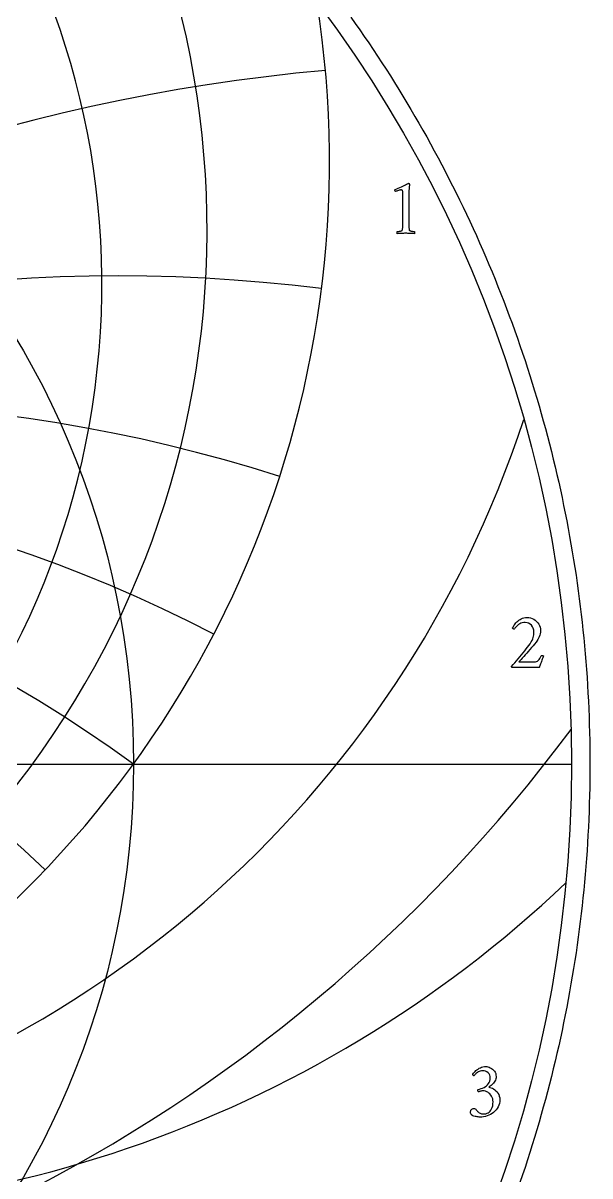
# Model space of a CAD drawing. Header units: millimetres. Extents: x -71 to 71, y -71 to 73.
# Drawn here: x 39.8 to 71.2, y -22.8 to 41 of the extents above; entities that cross this region are included whole.
import ezdxf

# ---------------------------------------------------------------- set-up
doc = ezdxf.new("R2010")
doc.units = ezdxf.units.MM
for name, color, linetype in [('CUT_OUTER', 1, 'Continuous'), ('ENGRAVE', 7, 'Continuous'), ('ENGRAVE_FINE', 8, 'Continuous'), ('TEXT', 5, 'Continuous')]:
    doc.layers.add(name, color=color, linetype=linetype)

msp = doc.modelspace()

# ---------------------------------------------------------------- linework, layer by layer
at = {"layer": 'CUT_OUTER'}
msp.add_lwpolyline([(57.9757, 41.3656), (58.2284, 41.0091), (58.4789, 40.651), (58.7273, 40.2914), (58.9734, 39.9303), (59.2173, 39.5677), (59.4589, 39.2036), (59.6984, 38.838), (59.9355, 38.471), (60.1705, 38.1025), (60.4031, 37.7326), (60.6335, 37.3613), (60.8616, 36.9885), (61.0874, 36.6144), (61.3109, 36.2389), (61.5321, 35.862), (61.751, 35.4838), (61.9676, 35.1042), (62.1818, 34.7233), (62.3937, 34.3411), (62.6033, 33.9576), (62.8104, 33.5729), (63.0152, 33.1868), (63.2177, 32.7996), (63.4178, 32.4111), (63.6154, 32.0213), (63.8107, 31.6304), (64.0036, 31.2382), (64.1941, 30.8449), (64.3821, 30.4505), (64.5677, 30.0549), (64.7509, 29.6581), (64.9317, 29.2603), (65.11, 28.8613), (65.2859, 28.4612), (65.4593, 28.0601), (65.6302, 27.6579), (65.7987, 27.2547), (65.9647, 26.8505), (66.1282, 26.4452), (66.2892, 26.039), (66.4477, 25.6317), (66.6038, 25.2235), (66.7573, 24.8144), (66.9083, 24.4043), (67.0568, 23.9933), (67.2027, 23.5814), (67.3462, 23.1686), (67.487, 22.7549), (67.6254, 22.3404), (67.7612, 21.9251), (67.8945, 21.5089), (68.0252, 21.0919), (68.1533, 20.6741), (68.2789, 20.2555), (68.4019, 19.8362), (68.5223, 19.4161), (68.6401, 18.9953), (68.7554, 18.5738), (68.8681, 18.1515), (68.9781, 17.7286), (69.0856, 17.305), (69.1905, 16.8808), (69.2928, 16.456), (69.3925, 16.0305), (69.4895, 15.6044), (69.5839, 15.1777), (69.6758, 14.7505), (69.765, 14.3227), (69.8515, 13.8943), (69.9355, 13.4655), (70.0168, 13.0361), (70.0954, 12.6062), (70.1715, 12.1759), (70.2449, 11.7451), (70.3156, 11.3139), (70.3837, 10.8822), (70.4492, 10.4501), (70.5119, 10.0177), (70.5721, 9.5848), (70.6296, 9.1516), (70.6844, 8.7181), (70.7366, 8.2842), (70.7861, 7.85), (70.8329, 7.4155), (70.8771, 6.9808), (70.9186, 6.5458), (70.9574, 6.1105), (70.9935, 5.675), (71.027, 5.2393), (71.0578, 4.8034), (71.086, 4.3673), (71.1114, 3.931), (71.1342, 3.4946), (71.1543, 3.0581), (71.1717, 2.6214), (71.1865, 2.1847), (71.1985, 1.7478), (71.2079, 1.3109), (71.2146, 0.874), (71.2187, 0.437), (71.22, 0), (71.2187, -0.437), (71.2146, -0.874), (71.2079, -1.3109), (71.1985, -1.7478), (71.1865, -2.1847), (71.1717, -2.6214), (71.1543, -3.0581), (71.1342, -3.4946), (71.1114, -3.931), (71.086, -4.3673), (71.0578, -4.8034), (71.027, -5.2393), (70.9935, -5.675), (70.9574, -6.1105), (70.9186, -6.5458), (70.8771, -6.9808), (70.8329, -7.4155), (70.7861, -7.85), (70.7366, -8.2842), (70.6844, -8.7181), (70.6296, -9.1516), (70.5721, -9.5848), (70.5119, -10.0177), (70.4492, -10.4501), (70.3837, -10.8822), (70.3156, -11.3139), (70.2449, -11.7451), (70.1715, -12.1759), (70.0954, -12.6062), (70.0168, -13.0361), (69.9355, -13.4655), (69.8515, -13.8943), (69.765, -14.3227), (69.6758, -14.7505), (69.5839, -15.1777), (69.4895, -15.6044), (69.3925, -16.0305), (69.2928, -16.456), (69.1905, -16.8808), (69.0856, -17.305), (68.9781, -17.7286), (68.8681, -18.1515), (68.7554, -18.5738), (68.6401, -18.9953), (68.5223, -19.4161), (68.4019, -19.8362), (68.2789, -20.2555), (68.1533, -20.6741), (68.0252, -21.0919), (67.8945, -21.5089), (67.7612, -21.9251), (67.6254, -22.3404), (67.487, -22.7549), (67.3462, -23.1686)], dxfattribs=at)
at = {"layer": 'ENGRAVE'}
msp.add_lwpolyline([(-70.2, 0), (70.2, 0)], dxfattribs=at)
for radius in [70.2, 45.9522]:
    msp.add_circle((0, 0), radius, dxfattribs=at)
for centre, radius, start, end in [((0, 26.5604), 44.1998, 104.901129, 75.098871), ((0, 29.5661), 50.0254, 148.369607, 31.630393), ((0, 33.3862), 56.8, 171.093987, 8.906013), ((10.1469, 37.8687), 60.4036, 280.3314, 341.8827), ((0, -63.2477), 78.1785, 54, 126), ((0, -63.2477), 78.1785, 54, 126), ((24.0756, 41.7002), 66.5593, 264.257556, 313.498597)]:
    msp.add_arc(centre, radius, start, end, dxfattribs=at)
at = {"layer": 'ENGRAVE_FINE'}
for centre, radius, start, end in [((93.1695, -63.2477), 121.6242, 111.221729, 158.987476), ((93.1695, -63.2477), 121.6242, 111.221729, 158.987476), ((65.5996, -63.2477), 102.0548, 95.071728, 153.269191), ((65.5996, -63.2477), 102.0548, 95.071728, 153.269191), ((45.1364, -63.2477), 90.2728, 82.858349, 147.214907), ((45.1364, -63.2477), 90.2728, 82.858349, 147.214907), ((28.4547, -63.2477), 83.1958, 72.085097, 140.729887), ((28.4547, -63.2477), 83.1958, 72.085097, 140.729887), ((-13.785, -63.2477), 79.3845, 46.297545, 117.465342), ((-13.785, -63.2477), 79.3845, 46.297545, 117.465342), ((13.785, -63.2477), 79.3845, 62.534658, 133.702455), ((13.785, -63.2477), 79.3845, 62.534658, 133.702455), ((0, 54.02), 87.4062, 216.596965, 323.403035)]:
    msp.add_arc(centre, radius, start, end, dxfattribs=at)
at = {"layer": 'TEXT'}
for points in [[(60.8586, 29.8801), (60.8586, 31.6293), (60.8573, 31.6722), (60.8536, 31.7079), (60.8474, 31.7364), (60.8386, 31.7578), (60.8269, 31.7733), (60.8115, 31.7843), (60.7926, 31.791), (60.77, 31.7932), (60.7423, 31.7911), (60.708, 31.7849), (60.667, 31.7745), (60.6194, 31.76), (60.5716, 31.7441), (60.5298, 31.7295), (60.4941, 31.7164), (60.4644, 31.7046), (60.447, 31.7209), (60.4346, 31.7389), (60.4271, 31.7586), (60.4246, 31.7799), (60.4246, 31.7802), (60.4246, 31.781), (60.4246, 31.7824), (60.4246, 31.7843), (60.4251, 31.7923), (60.4268, 31.7987), (60.4296, 31.8034), (60.4334, 31.8065), (60.5216, 31.8465), (60.6089, 31.8867), (60.6954, 31.9273), (60.7811, 31.9681), (60.8627, 32.0073), (60.9372, 32.0428), (61.0044, 32.0748), (61.0645, 32.1032), (61.1142, 32.1264), (61.1503, 32.143), (61.1729, 32.153), (61.1818, 32.1563), (61.1907, 32.1563), (61.2009, 32.1546), (61.2095, 32.1497), (61.2164, 32.1414), (61.2217, 32.1297), (61.2259, 32.117), (61.2295, 32.1054), (61.2325, 32.0949), (61.235, 32.0855), (61.2339, 32.0787), (61.2306, 32.0583), (61.225, 32.0244), (61.2173, 31.977), (61.2095, 31.917), (61.204, 31.8458), (61.2007, 31.7631), (61.1996, 31.6692), (61.1996, 29.8801), (61.1997, 29.8322), (61.2001, 29.786), (61.2008, 29.7415), (61.2018, 29.6986), (61.2038, 29.6584), (61.2079, 29.6222), (61.2138, 29.5898), (61.2217, 29.5613), (61.2292, 29.5505), (61.2427, 29.5402), (61.2624, 29.5305), (61.2881, 29.5214), (61.3173, 29.5133), (61.3474, 29.5065), (61.3782, 29.5011), (61.4099, 29.4971), (61.4397, 29.4942), (61.4647, 29.4921), (61.4851, 29.4908), (61.5007, 29.4904), (61.5066, 29.4799), (61.5112, 29.4661), (61.5144, 29.4489), (61.5162, 29.4284), (61.5161, 29.4079), (61.5134, 29.3908), (61.5083, 29.3769), (61.5007, 29.3664), (61.4356, 29.3707), (61.3734, 29.3747), (61.3139, 29.3785), (61.2571, 29.3819), (61.2007, 29.3848), (61.142, 29.3869), (61.0811, 29.3881), (61.018, 29.3886), (60.9574, 29.3881), (60.8995, 29.3869), (60.8445, 29.3848), (60.7921, 29.3819), (60.7393, 29.3785), (60.6825, 29.3747), (60.6219, 29.3707), (60.5574, 29.3664), (60.5498, 29.3769), (60.5447, 29.3908), (60.5421, 29.4079), (60.5419, 29.4284), (60.5437, 29.4489), (60.5469, 29.4661), (60.5515, 29.4799), (60.5574, 29.4904), (60.5731, 29.4908), (60.5934, 29.4921), (60.6185, 29.4942), (60.6482, 29.4971), (60.6799, 29.5011), (60.7108, 29.5065), (60.7408, 29.5133), (60.77, 29.5214), (60.7955, 29.5305), (60.8143, 29.5402), (60.8265, 29.5505), (60.832, 29.5613), (60.84, 29.5898), (60.8464, 29.6222), (60.8511, 29.6584), (60.8541, 29.6986), (60.8561, 29.7415), (60.8575, 29.786), (60.8583, 29.8322), (60.8586, 29.8801)], [(68.6507, 5.9873), (68.6283, 5.9323), (68.6053, 5.8738), (68.5818, 5.8117), (68.5577, 5.7459), (68.5339, 5.6796), (68.5112, 5.6158), (68.4896, 5.5545), (68.4691, 5.4957), (68.4509, 5.4429), (68.4359, 5.3994), (68.4243, 5.3654), (68.416, 5.3407), (66.9192, 5.3407), (66.9124, 5.3459), (66.9054, 5.3524), (66.898, 5.3602), (66.8904, 5.3695), (66.8836, 5.3791), (66.8788, 5.3878), (66.8759, 5.3957), (66.8749, 5.4027), (66.9663, 5.5057), (67.0587, 5.6109), (67.1522, 5.7183), (67.2469, 5.8279), (67.341, 5.9383), (67.4329, 6.0482), (67.5226, 6.1575), (67.61, 6.2663), (67.6933, 6.3725), (67.7706, 6.4744), (67.8417, 6.5718), (67.9067, 6.6648), (67.9672, 6.7592), (68.0158, 6.8475), (68.0525, 6.9297), (68.0772, 7.0058), (68.0937, 7.0797), (68.1055, 7.1553), (68.1125, 7.2325), (68.1149, 7.3114), (68.1064, 7.4176), (68.0811, 7.5151), (68.0389, 7.6036), (67.9798, 7.6834), (67.9077, 7.7492), (67.8265, 7.7963), (67.7361, 7.8245), (67.6366, 7.8339), (67.553, 7.8292), (67.475, 7.8151), (67.4024, 7.7916), (67.3355, 7.7586), (67.2743, 7.7202), (67.2192, 7.68), (67.1702, 7.6382), (67.1273, 7.5948), (67.0908, 7.5533), (67.0609, 7.5173), (67.0377, 7.4868), (67.0211, 7.4619), (67.0076, 7.4637), (66.9939, 7.4691), (66.98, 7.4781), (66.9657, 7.4907), (66.9531, 7.5041), (66.9441, 7.5156), (66.9387, 7.5252), (66.9369, 7.5328), (66.9465, 7.5562), (66.9618, 7.5865), (66.983, 7.6237), (67.01, 7.6679), (67.0428, 7.716), (67.0814, 7.7653), (67.1258, 7.8156), (67.176, 7.8671), (67.2313, 7.9172), (67.2906, 7.9634), (67.3542, 8.0058), (67.4218, 8.0443), (67.4936, 8.0762), (67.5696, 8.0991), (67.6497, 8.1128), (67.734, 8.1173), (67.8357, 8.1108), (67.9327, 8.0913), (68.0251, 8.0588), (68.1127, 8.0133), (68.1935, 7.9575), (68.2654, 7.8943), (68.3285, 7.8235), (68.3828, 7.7453), (68.4264, 7.662), (68.4575, 7.576), (68.4762, 7.4871), (68.4824, 7.3955), (68.4783, 7.3039), (68.4658, 7.215), (68.4451, 7.129), (68.416, 7.0457), (68.3797, 6.9651), (68.3374, 6.8873), (68.289, 6.8123), (68.2344, 6.7401), (68.1571, 6.6456), (68.0756, 6.548), (67.9899, 6.4474), (67.9001, 6.3438), (67.8094, 6.2402), (67.7213, 6.1401), (67.6356, 6.0432), (67.5525, 5.9496), (67.4747, 5.8623), (67.4052, 5.7841), (67.344, 5.7151), (67.2912, 5.6551), (68.1503, 5.6551), (68.2116, 5.6603), (68.2671, 5.6756), (68.3168, 5.7012), (68.3606, 5.7371), (68.4009, 5.7834), (68.4398, 5.8406), (68.4773, 5.9085), (68.5134, 5.9873), (68.5198, 5.9989), (68.53, 6.0072), (68.5441, 6.0122), (68.5621, 6.0138), (68.5699, 6.0133), (68.5798, 6.0116), (68.592, 6.0089), (68.6064, 6.005), (68.6208, 6.0006), (68.633, 5.9961), (68.643, 5.9917), (68.6507, 5.9873)], [(65.4585, -16.7525), (65.5153, -16.7565), (65.5748, -16.7686), (65.6371, -16.7886), (65.7021, -16.8167), (65.7662, -16.8526), (65.8255, -16.8959), (65.8802, -16.9467), (65.9302, -17.0049), (65.9718, -17.0703), (66.0016, -17.1422), (66.0194, -17.2208), (66.0254, -17.3061), (66.0211, -17.3733), (66.0082, -17.4378), (65.9868, -17.4995), (65.9567, -17.5585), (65.9208, -17.6141), (65.8815, -17.6659), (65.8388, -17.7138), (65.7929, -17.7578), (65.7465, -17.7976), (65.7027, -17.833), (65.6613, -17.864), (65.6224, -17.8906), (65.6855, -17.9036), (65.7508, -17.9249), (65.8183, -17.9546), (65.8881, -17.9925), (65.9563, -18.0386), (66.0193, -18.0927), (66.077, -18.1548), (66.1294, -18.225), (66.173, -18.3031), (66.2042, -18.3894), (66.2229, -18.4836), (66.2291, -18.5859), (66.2231, -18.694), (66.2053, -18.7968), (66.1755, -18.8943), (66.1339, -18.9866), (66.0824, -19.073), (66.0232, -19.1527), (65.9562, -19.2258), (65.8815, -19.2922), (65.8005, -19.3516), (65.7148, -19.4035), (65.6245, -19.4479), (65.5294, -19.4848), (65.4314, -19.5139), (65.3323, -19.5347), (65.2321, -19.5471), (65.1308, -19.5513), (65.0861, -19.5497), (65.0362, -19.5452), (64.981, -19.5376), (64.9205, -19.5269), (64.8589, -19.5129), (64.8004, -19.4954), (64.7449, -19.4742), (64.6924, -19.4494), (64.6825, -19.4406), (64.6703, -19.4273), (64.6559, -19.4096), (64.6393, -19.3874), (64.6238, -19.3628), (64.6127, -19.3376), (64.6061, -19.3119), (64.6039, -19.2856), (64.6073, -19.2413), (64.6177, -19.2014), (64.635, -19.166), (64.6592, -19.135), (64.6879, -19.1098), (64.7184, -19.0918), (64.751, -19.081), (64.7854, -19.0774), (64.8274, -19.0817), (64.8646, -19.0946), (64.8971, -19.116), (64.9249, -19.1461), (64.9505, -19.1794), (64.9764, -19.2108), (65.0026, -19.2403), (65.029, -19.2678), (65.0615, -19.2965), (65.0971, -19.3204), (65.1357, -19.3397), (65.1773, -19.3542), (65.2204, -19.3649), (65.2631, -19.3725), (65.3056, -19.377), (65.3478, -19.3786), (65.4055, -19.3745), (65.4635, -19.3625), (65.5218, -19.3424), (65.5803, -19.3143), (65.6366, -19.277), (65.6883, -19.2291), (65.7352, -19.1707), (65.7774, -19.1018), (65.8123, -19.0214), (65.8372, -18.9285), (65.8521, -18.8232), (65.8571, -18.7054), (65.8521, -18.6195), (65.8372, -18.5388), (65.8123, -18.4634), (65.7774, -18.3932), (65.7346, -18.3292), (65.6861, -18.272), (65.6317, -18.2218), (65.5715, -18.1785), (65.5074, -18.1436), (65.4414, -18.1187), (65.3734, -18.1037), (65.3035, -18.0988), (65.268, -18.1001), (65.2321, -18.1043), (65.196, -18.1112), (65.1596, -18.1209), (65.1252, -18.1311), (65.0949, -18.1397), (65.0687, -18.1466), (65.0467, -18.1519), (65.0351, -18.1333), (65.0268, -18.1131), (65.0218, -18.0913), (65.0201, -18.0678), (65.0207, -18.0534), (65.0223, -18.0412), (65.0251, -18.0312), (65.029, -18.0235), (65.1142, -18.0011), (65.1973, -17.9736), (65.2781, -17.9413), (65.3567, -17.9039), (65.4305, -17.8611), (65.4967, -17.8126), (65.5556, -17.7582), (65.6069, -17.698), (65.6485, -17.6311), (65.6783, -17.5568), (65.6962, -17.475), (65.7021, -17.3858), (65.6946, -17.303), (65.6722, -17.2275), (65.6348, -17.1591), (65.5825, -17.0979), (65.5186, -17.0476), (65.4464, -17.0116), (65.3658, -16.99), (65.277, -16.9828), (65.2106, -16.9868), (65.1486, -16.9989), (65.091, -17.0189), (65.0378, -17.047), (64.9895, -17.0794), (64.9465, -17.1123), (64.9087, -17.1458), (64.8762, -17.1799), (64.8487, -17.211), (64.8258, -17.2358), (64.8077, -17.2542), (64.7943, -17.2662), (64.7854, -17.2643), (64.7766, -17.2585), (64.7677, -17.2488), (64.7589, -17.2352), (64.7511, -17.2197), (64.7456, -17.2042), (64.7423, -17.1887), (64.7411, -17.1732), (64.7767, -17.1227), (64.817, -17.073), (64.862, -17.0242), (64.9116, -16.9762), (64.9657, -16.9305), (65.024, -16.8887), (65.0864, -16.8508), (65.153, -16.8167), (65.2236, -16.7886), (65.298, -16.7686), (65.3763, -16.7565), (65.4585, -16.7525)]]:
    msp.add_lwpolyline(points, close=True, dxfattribs=at)

doc.saveas('drawing.dxf')
